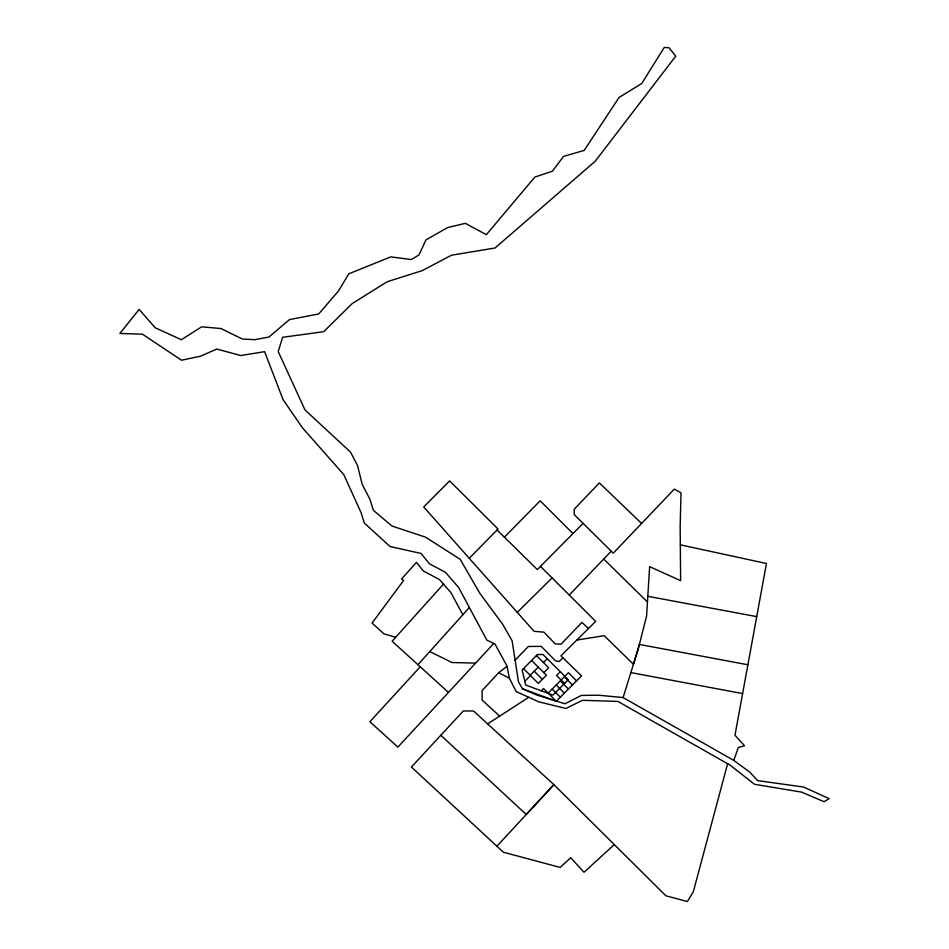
<?xml version="1.0" encoding="UTF-8"?>
<svg xmlns="http://www.w3.org/2000/svg" width="949" height="949" viewBox="0 0 949 949"><rect width="100%" height="100%" fill="white"/><g stroke="black" fill="none" stroke-linecap="round" stroke-linejoin="round"><path stroke-width="1.42" d="M727.634 763.743L693.256 891.941L687.361 901.55L665.878 895.785L553.872 784.621L473.527 710.967L463.266 710.991L411.427 767.053L503.361 852.202L560.135 867.433L570.729 857.73L584.026 872.273L614.288 844.586M623.102 697.562L598.356 695.202L581.334 695.439L564.975 703.79L536.802 695.024L522.508 688.772L518.474 681.868L512.116 640.872L502.543 624.062L479.803 593.267L460.289 559.412L425.52 537.146L391.996 526.054L373.348 510.277L369.837 499.032L362.221 484.417L357.5 465.354L350.489 452.092L304.961 409.897L278.199 351.486L282.66 337.286L323.716 331.699L352.103 303.656L387.109 281.758L422.269 270.607L451.534 255.198L495.058 247.986L595.248 161.211L675.747 56.145L668.891 47.687L664.253 47.45L641.821 83.429L619.045 97.462L584.228 150.369L563.481 156.455L552.448 171.176L534.868 177.083L486.363 234.664L465.318 223.335L447.596 227.582L425.947 239.907L419.019 254.878L411.392 259.552L390.774 256.882L348.805 273.81L338.556 290.857L318.745 313.953L289.528 319.588L268.887 337.037L254.866 339.683L242.434 339.042L220.927 328.532L201.603 326.824L181.354 339.73L155.15 327.737L139.159 309.398L119.859 333.455L142.504 334.214L181.544 360.229L200.559 356.172L216.835 349.042L240.69 355.567L264.605 351.652L283.11 399.707L302.458 427.809L343.787 474.607L361 512.484L364.357 523.077L390.051 546.529L421.071 553.445L429.411 563.777L445.389 572.271L458.592 587.395L486.813 640.053L495.034 644.098L507.003 666.068L509.388 678.203L516.137 691.524L538.593 701.786L565.924 708.476L582.496 700.303L617.906 701.43L730.054 765.119L754.526 784.313L801.49 792.083L824.123 801.739L829.141 798.643L803.578 787.018L757.658 780.624L749.876 772.225L733.791 760.398L623.102 697.562L638.309 648.641L646.577 616.031L649.638 566.624L680.623 580.681L680.16 526.054L681.014 492.816L674.324 489.103L613.256 553.184L574.252 514.619L574.228 509.222L599.365 482.899L641.595 523.457M733.791 760.398L738.346 747.409L744.562 745.784L734.977 735.226L766.46 563.492L680.374 544.833M443.491 584.11L392.115 641.263L448.201 692.177M417.94 664.715L469.375 607.514M420.229 666.791L369.896 721.726L397.856 747.112L493.777 643.481M507.051 666.328L498.64 672.734L482.104 690.623L482.128 700.101L499.637 716.151M496.896 846.235L553.872 784.621L526.244 814.503L440.811 735.261M569.246 595.047L611.18 551.227M515.105 660.196L528.368 646.459L541.238 646.376L555.687 660.967L559.258 661.477L562.947 657.835M469.257 558.285L498.035 529.02L449.601 480.882L423.728 506.98L534.073 631.31L543.931 632.164L555.236 643.896L560.978 644.241L581.939 622.39L588.427 628.57M583.066 523.374L537.324 569.554L504.394 537.181L540.171 500.787L572.959 533.575M530.147 675.297L538.261 667.123M524.785 681.323L530.515 675.569M543.492 662.497L547.229 658.748M543.813 672.651L548.688 667.752L536.434 655.581M541.321 690.825L543.575 688.547L556.28 701.264L581.512 675.878L560.883 655.83L595.664 621.405L540.491 566.351M560.29 671.726L556.565 675.486L564.572 683.446M548.107 693.15L568.404 672.734L576.565 680.848M517.252 612.354L552.104 577.941M487.656 723.909L528.747 697.29M576.85 640.029L604.181 635.688L633.446 664.3L639.377 644.43L747.895 664.774M474.844 663.102L451.973 662.521L429.755 651.572M647.799 596.292L756.721 616.625M630.871 672.58L742.616 693.589M395.709 637.254L383.965 633.861L372.044 623.054L403.622 580.456L401.557 578.961L416.457 562.389L423.432 571.037L439.565 579.602L450.965 592.662L462.827 614.798M522.508 688.772L556.28 701.264M498.64 672.734L509.388 678.203M603.718 559.02L647.443 601.986M497.086 529.981L504.394 537.181M564.347 676.815L572.508 684.929M560.29 680.896L568.451 689.01M531.57 660.48L546.422 675.237L538.308 683.41L523.504 668.594M556.233 684.976L564.394 693.09M534.204 671.204L542.365 679.33M552.176 689.069L560.337 697.183M537.466 654.537L522.14 669.958L525.651 685.024L552.97 695.119L568.309 679.686L542.958 654.502L537.466 654.537"/></g></svg>
